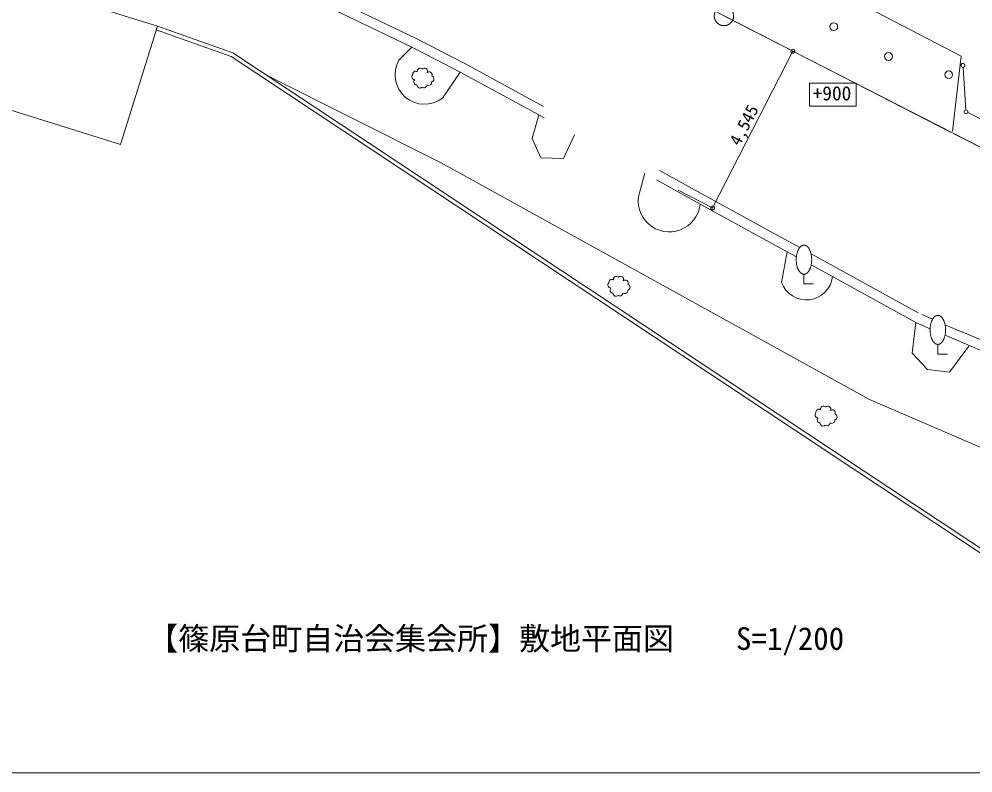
# Model space of a CAD drawing. Units: millimetres at full size, sheet at 1:200; details may follow other scales. Extents: x -40000 to 40000, y -27700 to 27700.
# Drawn here: x -12309 to 12317, y -27700 to -8238 of the extents above; entities that cross this region are included whole.
import ezdxf
from ezdxf.enums import TextEntityAlignment as Align

# ---------------------------------------------------------------- set-up
doc = ezdxf.new("R2010")
doc.units = ezdxf.units.MM
doc.header["$LTSCALE"] = 200
doc.header["$PDMODE"] = 32
doc.header["$PDSIZE"] = 100
doc.linetypes.add('CHAIN', pattern=[18.5, 12, -1.5, 3.5, -1.5])
for name, color, linetype, lineweight in [('0-1_躯体・仕上１', 134, 'Continuous', 9), ('0-5_計画レベル', 134, 'Continuous', 9), ('0-8_汚水ルート', 7, 'Continuous', 18), ('0-9_雨水ルート', 134, 'Continuous', 9), ('C-0_Layer192', 8, 'Continuous', 18), ('C-C_寸法', 5, 'Continuous', 13), ('C-D_文字', 1, 'Continuous', 18)]:
    doc.layers.add(name, color=color, linetype=linetype, lineweight=lineweight)
doc.styles.add('ＭＳ ゴシック', font='')
doc.styles.get('ＭＳ ゴシック').set_extended_font_data('MS Gothic')

msp = doc.modelspace()

# ---------------------------------------------------------------- linework, layer by layer
at = {"layer": '0-1_躯体・仕上１'}
for p, q in [((-8821.9, -5480.8), (-2059.8, -8739.9)), ((-12575.1, -7225.6), (-8736.1, -8420.7)), ((-8736.1, -8420.7), (-9687.2, -11476)), ((-8736.1, -8420.7), (-8769.5, -8514.9)), ((-2059.8, -8739.9), (-802.2, -9383.8)), ((-2502.1, -9298.8), (-2171.1, -8963.8)), ((-802.2, -9383.8), (1233.7, -10495)), ((-1408.2, -11949.8), (-5904.1, -9698.4)), ((-919.1, -9604.8), (-1376.1, -10275.8)), ((-13526.2, -10281), (-9687.2, -11476)), ((-1408.2, -11949.8), (9650.7, -18061.1)), ((3845.8, -12216.9), (3707.8, -12719.9)), ((4227.4, -12143.5), (5393.7, -12794.1)), ((5393.7, -12794.1), (7644.9, -14025.8)), ((7644.9, -14025.8), (7846.2, -14136.2)), ((7376.8, -15036), (7524.8, -14245)), ((8138.3, -14296.6), (8813.3, -14667)), ((8813.3, -14667), (10907.4, -15822.3)), ((10997, -15866.3), (11275.9, -15987.3)), ((11212.8, -16232.4), (10840.8, -16071.1)), ((11599, -16127.4), (12040.2, -16318.7)), ((11940.8, -16548.1), (11598.2, -16399.6)), ((12037.8, -16314.1), (22763.8, -20924.6)), ((22727.7, -21189.3), (11940.8, -16548.1))]:
    msp.add_line(p, q, dxfattribs=at)
for points in [[(-9582.9, -5415.6), (-8927, -5707.7), (-2171.1, -8963.8), (-1548.1, -9282.8)], [(5889.1, -8157), (12915.5, -11754.7), (24003.5, -16210.7), (26507.5, -16991.7)], [(-8769.5, -8514.9), (-6836.1, -9200.8), (16438.9, -24622.5)], [(-8736.1, -8420.7), (-6791.1, -9110.7), (16494.1, -24539.2)], [(-1548.1, -9282.8), (-919.1, -9604.8), (1112.9, -10713.9), (1248.2, -10789.4)], [(1112.9, -10713.9), (940.9, -11318.9), (1158.9, -11823.9), (1750.9, -11839.9), (2033.9, -11227.9)], [(4147.3, -12385.1), (5272.8, -13013), (7524.8, -14245), (7760, -14374.1)], [(8142.6, -14584.1), (8692.8, -14886), (10840.8, -16071.1)], [(10840.8, -16071.1), (10745.8, -16861.1), (11146.8, -17284.1), (11712.8, -17354.1), (12214.8, -16678.1)], [(17999.6, -23008.2), (18077.7, -21861.2), (17866.7, -20815.2), (16828.7, -20104.2), (16766.7, -20215.2), (16439.7, -20087.2), (15724.7, -20465.2), (15184.7, -20446.2), (9650.7, -18061.1)]]:
    msp.add_lwpolyline(points, dxfattribs=at)
for centre, radius, start, end in [((-1843.1, -9676.7), 759.6, 150.16549, 307.93755), ((-2069.8, -9661.5), 78, 55.8504, 190.61067), ((-1952.3, -9583.7), 78, 47.03612, 190.61067), ((-1841.6, -9579.3), 78, 327.05576, 138.797), ((-1722.3, -9676.9), 78, 334.02151, 134.28983), ((-2091.6, -9727.9), 78, 134.92489, 269.68516), ((-2036.9, -9861.1), 78, 134.92489, 269.68516), ((-1677.6, -9784.8), 78, 284.17629, 70.95529), ((-1959.2, -9940.2), 78, 179.42009, 314.18036), ((-1859.5, -9932.6), 78, 234.44613, 357.44617), ((-1735.6, -9872.7), 78, 234.05598, 9.2064), ((4477.8, -12933.1), 799, 164.52307, 354.26621), ((2993.7, -15037.6), 78, 55.8504, 190.61067), ((3111.2, -14959.9), 78, 47.03612, 190.61067), ((3221.9, -14955.5), 78, 327.05576, 138.797), ((3341.2, -15053.1), 78, 334.02151, 134.28983), ((8017.4, -14808), 679.9, 199.59711, 353.40576), ((2971.9, -15104), 78, 134.92489, 269.68516), ((3026.6, -15237.3), 78, 134.92489, 269.68516), ((3327.9, -15248.9), 78, 234.05598, 9.2064), ((3385.9, -15161), 78, 284.17629, 70.95529), ((3104.3, -15316.3), 78, 179.42009, 314.18036), ((3204, -15308.8), 78, 234.44613, 357.44617), ((8318.1, -18453.9), 78, 134.92489, 269.68516), ((8339.9, -18387.5), 78, 55.8504, 190.61067), ((8457.4, -18309.7), 78, 47.03612, 190.61067), ((8568.1, -18305.3), 78, 327.05576, 138.797), ((8687.4, -18402.9), 78, 334.02151, 134.28983), ((8732, -18510.8), 78, 284.17629, 70.95529), ((8372.8, -18587.1), 78, 134.92489, 269.68516), ((8450.5, -18666.2), 78, 179.42009, 314.18036), ((8550.2, -18658.6), 78, 234.44613, 357.44617), ((8674.1, -18598.7), 78, 234.05598, 9.2064)]:
    msp.add_arc(centre, radius, start, end, dxfattribs=at)
at = {"layer": '0-5_計画レベル'}
for p, q in [((11738.4, -11159.2), (3819.4, -7083.8)), ((12063.2, -9484), (12134.6, -10582.2)), ((12182.8, -10654), (12901.4, -11004.5)), ((12912.9, -11750.1), (11827.6, -11204.5))]:
    msp.add_line(p, q, dxfattribs=at)
msp.add_lwpolyline([(11788.7, -11132.4), (12016.9, -9191.1), (5507, -5801), (4558, -7058.9), (3825, -7060.8)], dxfattribs=at)
for centre, radius in [((8724.7, -8435.5), 100), ((10137.9, -9203.1), 100), ((11693.3, -9675), 100), ((12059.9, -9434.1), 50), ((12137.9, -10632.1), 50)]:
    msp.add_circle(centre, radius, dxfattribs=at)
at = {"layer": '0-8_汚水ルート'}
msp.add_lwpolyline([(-40000, -27700), (40000, -27700), (40000, 27700), (-40000, 27700)], close=True, dxfattribs=at)
at = {"layer": '0-9_雨水ルート'}
for p, q in [((7955.4, -15074.6), (7955.4, -14824.6)), ((8205.4, -15074.6), (7955.4, -15074.6)), ((11411.8, -16886.4), (11411.8, -16636.4)), ((11661.8, -16886.4), (11411.8, -16886.4))]:
    msp.add_line(p, q, dxfattribs=at)
for points in [[(7850.3, -14130.6), (7846, -14135.8), (7841.7, -14141.1), (7837.5, -14146.7), (7833.4, -14152.5), (7829.3, -14158.5), (7825.4, -14164.7), (7821.5, -14171.1), (7817.7, -14177.7), (7814, -14184.5), (7810.4, -14191.4), (7806.9, -14198.5), (7803.4, -14205.8), (7800.1, -14213.3), (7796.9, -14220.9), (7793.8, -14228.6), (7790.9, -14236.4), (7788, -14244.4), (7782.6, -14260.7), (7777.7, -14277.4), (7773.4, -14294.4), (7769.4, -14311.6), (7766, -14329), (7763.1, -14346.4), (7760.7, -14363.9), (7758.7, -14381.4), (7757.3, -14398.7), (7756.2, -14415.9), (7755.6, -14432.9), (7755.4, -14449.6), (7755.6, -14466.4), (7756.2, -14483.3), (7757.3, -14500.5), (7758.7, -14517.9), (7760.7, -14535.3), (7763.1, -14552.8), (7766, -14570.3), (7769.4, -14587.7), (7773.3, -14604.9), (7777.7, -14621.9)], [(7955.4, -14074.6), (7953.2, -14074.7), (7951, -14074.7), (7948.7, -14074.8), (7946.5, -14075), (7944.2, -14075.2), (7942, -14075.5), (7939.7, -14075.8), (7937.4, -14076.2), (7935.2, -14076.6), (7932.9, -14077), (7930.6, -14077.5), (7928.3, -14078.1), (7926, -14078.7), (7923.7, -14079.4), (7921.3, -14080.1), (7919, -14080.9), (7916.7, -14081.7), (7914.4, -14082.6), (7912, -14083.6), (7909.7, -14084.6), (7907.4, -14085.6), (7905, -14086.7), (7902.7, -14087.9), (7900.4, -14089.1), (7898, -14090.4), (7895.7, -14091.7), (7893.4, -14093.1), (7891.1, -14094.6), (7888.7, -14096.1), (7886.4, -14097.7), (7884.1, -14099.3), (7881.8, -14101), (7877.2, -14104.5), (7872.6, -14108.3), (7868.1, -14112.3), (7863.5, -14116.5), (7859.1, -14121), (7854.7, -14125.7), (7850.3, -14130.6)], [(8056.2, -14125.7), (8051.7, -14121), (8047.3, -14116.5), (8042.8, -14112.3), (8038.2, -14108.3), (8033.6, -14104.5), (8029, -14101), (8026.7, -14099.3), (8024.4, -14097.7), (8022.1, -14096.1), (8019.8, -14094.6), (8017.4, -14093.1), (8015.1, -14091.7), (8012.8, -14090.4), (8010.4, -14089.1), (8008.1, -14087.9), (8005.8, -14086.7), (8003.4, -14085.6), (8001.1, -14084.6), (7998.8, -14083.6), (7996.5, -14082.6), (7994.1, -14081.7), (7991.8, -14080.9), (7989.5, -14080.1), (7987.2, -14079.4), (7984.9, -14078.7), (7982.5, -14078.1), (7980.2, -14077.5), (7978, -14077), (7975.7, -14076.6), (7973.4, -14076.2), (7971.1, -14075.8), (7968.8, -14075.5), (7966.6, -14075.2), (7964.3, -14075), (7962.1, -14074.8), (7959.8, -14074.7), (7957.6, -14074.7), (7955.4, -14074.6)], [(8137.5, -14604.9), (8141.4, -14587.7), (8144.8, -14570.3), (8147.7, -14552.8), (8150.1, -14535.3), (8152.1, -14517.9), (8153.6, -14500.5), (8154.6, -14483.3), (8155.2, -14466.4), (8155.4, -14449.6), (8155.2, -14432.9), (8154.6, -14415.9), (8153.6, -14398.8), (8152.1, -14381.4), (8150.1, -14364), (8147.7, -14346.5), (8144.8, -14329), (8141.4, -14311.6), (8137.5, -14294.4), (8133.1, -14277.4), (8128.2, -14260.7), (8122.8, -14244.4), (8119.9, -14236.5), (8117, -14228.6), (8113.9, -14220.9), (8110.7, -14213.3), (8107.4, -14205.8), (8104, -14198.6), (8100.4, -14191.4), (8096.8, -14184.5), (8093.1, -14177.7), (8089.3, -14171.1), (8085.4, -14164.7), (8081.5, -14158.5), (8077.4, -14152.5), (8073.3, -14146.7), (8069.1, -14141.1), (8064.9, -14135.8), (8060.5, -14130.6), (8056.2, -14125.7)], [(7777.7, -14621.9), (7782.6, -14638.5), (7788, -14654.8), (7790.9, -14662.8), (7793.8, -14670.7), (7796.9, -14678.4), (7800.1, -14686), (7803.4, -14693.4), (7806.8, -14700.7), (7810.4, -14707.8), (7814, -14714.8), (7817.7, -14721.6), (7821.5, -14728.2), (7825.4, -14734.6), (7829.3, -14740.8), (7833.4, -14746.8), (7837.5, -14752.6), (7841.7, -14758.1), (7846, -14763.5), (7850.3, -14768.7), (7854.6, -14773.6), (7859.1, -14778.3), (7863.5, -14782.7), (7868, -14787), (7872.6, -14791), (7877.2, -14794.8), (7881.8, -14798.3), (7884.1, -14800), (7886.4, -14801.6), (7888.7, -14803.2), (7891, -14804.7), (7893.4, -14806.1), (7895.7, -14807.5), (7898, -14808.9), (7900.4, -14810.2), (7902.7, -14811.4), (7905, -14812.6), (7907.4, -14813.7), (7909.7, -14814.7), (7912, -14815.7)], [(8001.1, -14814.7), (8003.4, -14813.7), (8005.8, -14812.6), (8008.1, -14811.4), (8010.4, -14810.2), (8012.8, -14808.9), (8015.1, -14807.5), (8017.4, -14806.2), (8019.7, -14804.7), (8022.1, -14803.2), (8024.4, -14801.6), (8026.7, -14800), (8029, -14798.3), (8033.6, -14794.8), (8038.2, -14791), (8042.7, -14787), (8047.3, -14782.7), (8051.7, -14778.3), (8056.1, -14773.6), (8060.5, -14768.7), (8064.8, -14763.5), (8069.1, -14758.1), (8073.3, -14752.6), (8077.4, -14746.8), (8081.5, -14740.8), (8085.4, -14734.6), (8089.3, -14728.2), (8093.1, -14721.6), (8096.8, -14714.8), (8100.4, -14707.9), (8103.9, -14700.7), (8107.4, -14693.4), (8110.7, -14686), (8113.9, -14678.4), (8117, -14670.7), (8119.9, -14662.8), (8122.8, -14654.8), (8128.2, -14638.6), (8133.1, -14621.9), (8137.5, -14604.9)], [(7912, -14815.7), (7914.4, -14816.7), (7916.7, -14817.5), (7919, -14818.4), (7921.3, -14819.2), (7923.6, -14819.9), (7925.9, -14820.5), (7928.3, -14821.2), (7930.6, -14821.7), (7932.9, -14822.2), (7935.1, -14822.7), (7937.4, -14823.1), (7939.7, -14823.5), (7942, -14823.8), (7944.2, -14824.1), (7946.5, -14824.3), (7948.7, -14824.4), (7951, -14824.5), (7953.2, -14824.6), (7955.4, -14824.6), (7957.6, -14824.6), (7959.8, -14824.5), (7962.1, -14824.4), (7964.3, -14824.3), (7966.6, -14824.1), (7968.8, -14823.8), (7971.1, -14823.5), (7973.4, -14823.1), (7975.6, -14822.7), (7977.9, -14822.2), (7980.2, -14821.7), (7982.5, -14821.2), (7984.8, -14820.6), (7987.2, -14819.9), (7989.5, -14819.2), (7991.8, -14818.4), (7994.1, -14817.5), (7996.4, -14816.7), (7998.8, -14815.7), (8001.1, -14814.7)], [(11306.7, -15942.3), (11302.4, -15947.5), (11298.1, -15952.9), (11293.9, -15958.4), (11289.8, -15964.2), (11285.8, -15970.2), (11281.8, -15976.4), (11277.9, -15982.8), (11274.1, -15989.4), (11270.4, -15996.2), (11266.8, -16003.1), (11263.3, -16010.3), (11259.9, -16017.6), (11256.5, -16025), (11253.3, -16032.6), (11250.3, -16040.3), (11247.3, -16048.2), (11244.4, -16056.2), (11239, -16072.5), (11234.2, -16089.1), (11229.8, -16106.1), (11225.9, -16123.3), (11222.5, -16140.7), (11219.5, -16158.2), (11217.1, -16175.7), (11215.2, -16193.1), (11213.7, -16210.5), (11212.6, -16227.7), (11212, -16244.6), (11211.8, -16261.4), (11212, -16278.1), (11212.6, -16295.1), (11213.7, -16312.2), (11215.2, -16329.6), (11217.1, -16347), (11219.5, -16364.5), (11222.4, -16382), (11225.9, -16399.4), (11229.8, -16416.6), (11234.2, -16433.6)], [(11411.8, -15886.4), (11409.6, -15886.4), (11407.4, -15886.5), (11405.1, -15886.6), (11402.9, -15886.7), (11400.7, -15886.9), (11398.4, -15887.2), (11396.1, -15887.5), (11393.9, -15887.9), (11391.6, -15888.3), (11389.3, -15888.8), (11387, -15889.3), (11384.7, -15889.8), (11382.4, -15890.5), (11380.1, -15891.1), (11377.7, -15891.8), (11375.4, -15892.6), (11373.1, -15893.5), (11370.8, -15894.3), (11368.5, -15895.3), (11366.1, -15896.3), (11363.8, -15897.3), (11361.5, -15898.4), (11359.1, -15899.6), (11356.8, -15900.8), (11354.5, -15902.1), (11352.1, -15903.5), (11349.8, -15904.9), (11347.5, -15906.3), (11345.1, -15907.8), (11342.8, -15909.4), (11340.5, -15911), (11338.2, -15912.7), (11333.6, -15916.2), (11329, -15920), (11324.5, -15924), (11320, -15928.3), (11315.5, -15932.7), (11311.1, -15937.4), (11306.7, -15942.3)], [(11512.6, -15937.4), (11508.1, -15932.7), (11503.7, -15928.3), (11499.2, -15924), (11494.6, -15920), (11490, -15916.2), (11485.4, -15912.7), (11483.1, -15911), (11480.8, -15909.4), (11478.5, -15907.8), (11476.2, -15906.3), (11473.8, -15904.9), (11471.5, -15903.5), (11469.2, -15902.1), (11466.9, -15900.8), (11464.5, -15899.6), (11462.2, -15898.5), (11459.9, -15897.3), (11457.5, -15896.3), (11455.2, -15895.3), (11452.9, -15894.3), (11450.5, -15893.5), (11448.2, -15892.6), (11445.9, -15891.8), (11443.6, -15891.1), (11441.3, -15890.5), (11439, -15889.8), (11436.7, -15889.3), (11434.4, -15888.8), (11432.1, -15888.3), (11429.8, -15887.9), (11427.5, -15887.5), (11425.2, -15887.2), (11423, -15886.9), (11420.7, -15886.7), (11418.5, -15886.6), (11416.3, -15886.5), (11414, -15886.4), (11411.8, -15886.4)], [(11593.9, -16416.6), (11597.8, -16399.4), (11601.2, -16382), (11604.1, -16364.6), (11606.5, -16347.1), (11608.5, -16329.6), (11610, -16312.3), (11611, -16295.1), (11611.6, -16278.1), (11611.8, -16261.4), (11611.6, -16244.7), (11611, -16227.7), (11610, -16210.5), (11608.5, -16193.1), (11606.5, -16175.7), (11604.1, -16158.2), (11601.2, -16140.7), (11597.8, -16123.3), (11593.9, -16106.1), (11589.5, -16089.1), (11584.6, -16072.5), (11579.2, -16056.2), (11576.4, -16048.2), (11573.4, -16040.3), (11570.3, -16032.6), (11567.1, -16025), (11563.8, -16017.6), (11560.4, -16010.3), (11556.9, -16003.2), (11553.2, -15996.2), (11549.5, -15989.4), (11545.7, -15982.8), (11541.8, -15976.4), (11537.9, -15970.2), (11533.8, -15964.2), (11529.7, -15958.4), (11525.5, -15952.9), (11521.3, -15947.5), (11516.9, -15942.3), (11512.6, -15937.4)], [(11234.2, -16433.6), (11239, -16450.3), (11244.4, -16466.6), (11247.3, -16474.5), (11250.2, -16482.4), (11253.3, -16490.1), (11256.5, -16497.7), (11259.8, -16505.2), (11263.3, -16512.5), (11266.8, -16519.6), (11270.4, -16526.5), (11274.1, -16533.3), (11277.9, -16539.9), (11281.8, -16546.3), (11285.7, -16552.5), (11289.8, -16558.5), (11293.9, -16564.3), (11298.1, -16569.9), (11302.4, -16575.2), (11306.7, -16580.4), (11311.1, -16585.3), (11315.5, -16590), (11319.9, -16594.5), (11324.5, -16598.7), (11329, -16602.7), (11333.6, -16606.5), (11338.2, -16610), (11340.5, -16611.7), (11342.8, -16613.3), (11345.1, -16614.9), (11347.5, -16616.4), (11349.8, -16617.9), (11352.1, -16619.3), (11354.4, -16620.6), (11356.8, -16621.9), (11359.1, -16623.1), (11361.4, -16624.3), (11363.8, -16625.4), (11366.1, -16626.4), (11368.4, -16627.4)], [(11457.5, -16626.4), (11459.8, -16625.4), (11462.2, -16624.3), (11464.5, -16623.1), (11466.8, -16621.9), (11469.2, -16620.6), (11471.5, -16619.3), (11473.8, -16617.9), (11476.2, -16616.4), (11478.5, -16614.9), (11480.8, -16613.3), (11483.1, -16611.7), (11485.4, -16610), (11490, -16606.5), (11494.6, -16602.7), (11499.2, -16598.7), (11503.7, -16594.5), (11508.1, -16590), (11512.6, -16585.3), (11516.9, -16580.4), (11521.2, -16575.2), (11525.5, -16569.9), (11529.7, -16564.3), (11533.8, -16558.5), (11537.9, -16552.5), (11541.8, -16546.3), (11545.7, -16539.9), (11549.5, -16533.3), (11553.2, -16526.5), (11556.8, -16519.6), (11560.4, -16512.5), (11563.8, -16505.2), (11567.1, -16497.7), (11570.3, -16490.1), (11573.4, -16482.4), (11576.3, -16474.6), (11579.2, -16466.6), (11584.6, -16450.3), (11589.5, -16433.6), (11593.9, -16416.6)], [(11368.4, -16627.4), (11370.8, -16628.4), (11373.1, -16629.3), (11375.4, -16630.1), (11377.7, -16630.9), (11380, -16631.6), (11382.4, -16632.3), (11384.7, -16632.9), (11387, -16633.5), (11389.3, -16634), (11391.6, -16634.4), (11393.8, -16634.8), (11396.1, -16635.2), (11398.4, -16635.5), (11400.6, -16635.8), (11402.9, -16636), (11405.1, -16636.2), (11407.4, -16636.3), (11409.6, -16636.3), (11411.8, -16636.4), (11414, -16636.3), (11416.2, -16636.3), (11418.5, -16636.2), (11420.7, -16636), (11423, -16635.8), (11425.2, -16635.5), (11427.5, -16635.2), (11429.8, -16634.8), (11432.1, -16634.4), (11434.3, -16634), (11436.6, -16633.5), (11438.9, -16632.9), (11441.3, -16632.3), (11443.6, -16631.6), (11445.9, -16630.9), (11448.2, -16630.1), (11450.5, -16629.3), (11452.8, -16628.4), (11455.2, -16627.4), (11457.5, -16626.4)]]:
    msp.add_lwpolyline(points, dxfattribs=at)
at = {"layer": 'C-0_Layer192', "color": 1, "linetype": 'CHAIN'}
msp.add_circle((5889.1, -8157), 250, dxfattribs=at)
at = {"layer": 'C-C_寸法'}
for p, q in [((7669.3, -9068.5), (6779.2, -8612.7)), ((5597.9, -13114), (7669.3, -9068.5)), ((5597.9, -13114), (4707.8, -12658.3))]:
    msp.add_line(p, q, dxfattribs=at)
for p in [(7669.3, -9068.5), (5597.9, -13114)]:
    msp.add_point(p, dxfattribs=at)
at = {"layer": 'C-D_文字'}
msp.add_lwpolyline([(8102.4, -10488.6), (9302.4, -10488.6), (9302.4, -9888.6), (8102.4, -9888.6)], close=True, dxfattribs=at)

# ---------------------------------------------------------------- texts
at = {"layer": 'C-C_寸法', "color": 1, "style": 'ＭＳ ゴシック'}
msp.add_text('4,545', height=322.6, rotation=62.886, dxfattribs=at).set_placement((6382.9, -11580.8), align=Align.BOTTOM_LEFT)
at = {"layer": 'C-D_文字', "style": 'ＭＳ ゴシック'}
msp.add_text('+900', height=366.6, dxfattribs=at).set_placement((8180, -10447.4), align=Align.BOTTOM_LEFT)
at = {"layer": 'C-D_文字', "color": 5, "style": 'ＭＳ ゴシック'}
msp.add_text('【篠原台町自治会集会所】敷地平面図\u3000\u3000S=1/200', height=586.5, dxfattribs=at).set_placement((-9000, -24700), align=Align.BOTTOM_LEFT)

doc.saveas('drawing.dxf')
